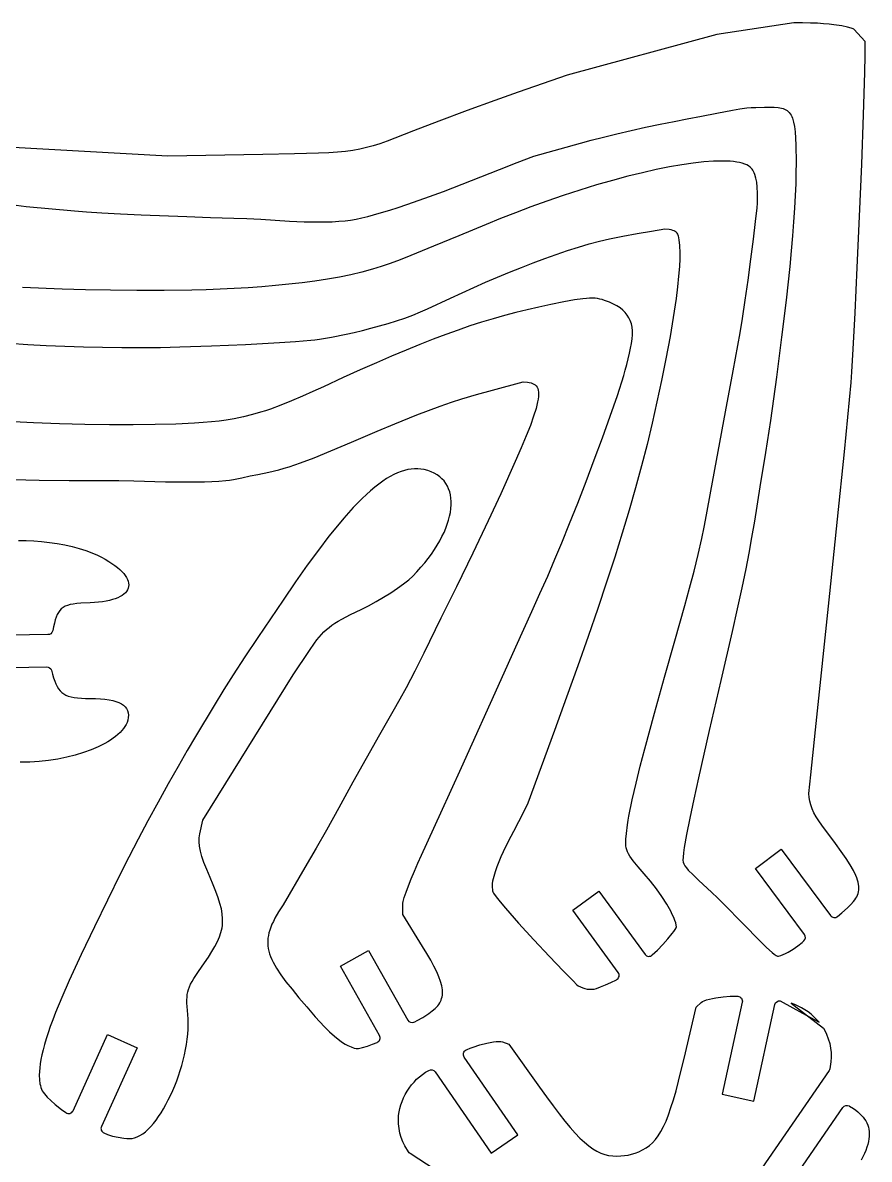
# Model space of a CAD drawing. Header units: millimetres. Extents: x 357 to 562, y 214 to 344.
# Drawn here: x 406.8 to 459.2, y 270.9 to 341.3 of the extents above; entities that cross this region are included whole.
import ezdxf

# ---------------------------------------------------------------- set-up
doc = ezdxf.new("R2010")
doc.units = ezdxf.units.MM

msp = doc.modelspace()

# ---------------------------------------------------------------- linework, layer by layer
at = {"flags": 128}
for points in [[(455.189884, 284.457568, 0.380444), (455.2251, 284.85482), (452.188333, 288.945014), (453.794133, 290.137242), (456.846222, 286.02641, 0.428087), (457.277076, 285.973067), (457.540304, 286.18846), (457.883902, 286.496364), (458.092583, 286.70182), (458.267068, 286.900453), (458.341026, 286.998699), (458.405883, 287.097022), (458.461454, 287.196018), (458.507555, 287.296281), (458.544002, 287.398405), (458.570611, 287.502986), (458.587197, 287.610617), (458.593577, 287.721893), (458.589567, 287.837409), (458.574981, 287.957759), (458.549637, 288.083537), (458.51335, 288.215339), (458.465935, 288.353758), (458.407209, 288.499389), (458.255087, 288.814665), (458.055509, 289.165923), (457.807003, 289.557919), (457.508095, 289.995408), (457.157313, 290.483148), (456.294232, 291.628399), (456.109035, 291.883861), (455.948348, 292.135967), (455.812225, 292.384579), (455.700726, 292.629557), (455.613905, 292.870763), (455.55182, 293.108056), (455.514527, 293.341299), (455.502083, 293.570352), (455.612612, 294.730216), (455.904802, 297.524048), (456.797784, 305.947516), (457.280388, 310.5441), (457.708273, 314.708551), (458.022345, 317.924342), (458.118234, 319.015077), (458.16351, 319.674949), (458.243408, 321.072447), (458.358139, 323.309332), (458.493681, 326.131103), (458.636017, 329.283256), (458.771126, 332.511287), (458.88499, 335.560695), (458.963589, 338.176975), (458.985283, 339.24316), (458.992904, 340.105625), (458.28148, 340.856319), (458.235457, 340.878621), (458.10939, 340.927103), (457.883742, 340.992781), (457.538974, 341.066667), (457.055549, 341.139777), (456.755734, 341.173232), (456.413928, 341.203123), (456.027689, 341.228327), (455.594574, 341.247721), (455.112142, 341.26018), (454.577949, 341.264583), (449.813542, 340.538556), (440.553125, 338.017027), (437.510417, 336.971894), (436.057585, 336.458915), (434.351126, 335.834787), (432.603739, 335.178371), (431.028125, 334.568526), (429.881317, 334.120016), (429.39472, 333.938186), (428.947801, 333.781801), (428.526911, 333.648729), (428.118407, 333.536842), (427.708641, 333.444009), (427.283967, 333.3681), (426.830739, 333.306985), (426.335311, 333.258536), (425.784037, 333.220621), (425.16327, 333.19111), (423.658676, 333.148785), (421.712358, 333.11452), (415.836174, 333.018747), (405.892708, 333.574504)], [(442.215269, 281.479106), (442.359779, 281.52057), (442.60543, 281.614359), (442.915109, 281.744709), (443.251704, 281.89585), (443.590715, 282.058052, 0.469497), (443.703419, 282.505722), (440.884082, 286.36226), (442.498646, 287.542592), (445.361643, 283.626332, 0.454947), (445.812303, 283.587656), (446.126771, 283.891555), (446.4537, 284.232631), (446.770275, 284.584862), (447.040708, 284.90969), (447.147438, 285.04978), (447.229212, 285.16856), (447.281558, 285.261211), (447.3, 285.322913), (447.289216, 285.438551), (447.257675, 285.575578), (447.206594, 285.731976), (447.137189, 285.905727), (447.050677, 286.094814), (446.948276, 286.297219), (446.700669, 286.733912), (446.404103, 287.199664), (446.06831, 287.678331), (445.703025, 288.153773), (445.317982, 288.609846), (444.930862, 289.05184), (444.635229, 289.410721), (444.518548, 289.56616), (444.420931, 289.709419), (444.341108, 289.843365), (444.277812, 289.970862), (444.229772, 290.094777), (444.19572, 290.217975), (444.174387, 290.343324), (444.164502, 290.473689), (444.164798, 290.611935), (444.174004, 290.76093), (444.214073, 291.102626), (444.281444, 291.644727), (444.319256, 291.925459), (444.363359, 292.184375), (444.573176, 293.180977), (444.808967, 294.208887), (445.067238, 295.263586), (445.344493, 296.340555), (445.94198, 298.543233), (446.573473, 300.780772), (447.211015, 303.017025), (447.826652, 305.215842), (448.117519, 306.289917), (448.392427, 307.341078), (448.64788, 308.364806), (448.880384, 309.356582), (449.027148, 310.060333), (449.169974, 310.82211), (449.434957, 312.292708), (450.351564, 317.185083), (450.820043, 319.724277), (451.241383, 322.082292), (451.387018, 322.971499), (451.556327, 324.090144), (451.736037, 325.343393), (451.912874, 326.636411), (452.073564, 327.874366), (452.204834, 328.962424), (452.29341, 329.805751), (452.317539, 330.106005), (452.326018, 330.309514), (452.320582, 330.729697), (452.302809, 331.090618), (452.271395, 331.397983), (452.225035, 331.657501), (452.162426, 331.874878), (452.124621, 331.969547), (452.082264, 332.05582), (452.035193, 332.134412), (451.983244, 332.206035), (451.864063, 332.33123), (451.77025, 332.402295), (451.658205, 332.466009), (451.528233, 332.52236), (451.380641, 332.571341), (451.215734, 332.612941), (451.033818, 332.64715), (450.8352, 332.67396), (450.620186, 332.69336), (450.389081, 332.705341), (450.142191, 332.709893), (449.602283, 332.696674), (449.002909, 332.653626), (448.346518, 332.580673), (447.635558, 332.477738), (446.872477, 332.344745), (446.059724, 332.181617), (445.199746, 331.988278), (444.294993, 331.764651), (443.347912, 331.510661), (442.360951, 331.22623), (441.336559, 330.911283), (440.296357, 330.571563), (439.283505, 330.222046), (438.298927, 329.865784), (437.343545, 329.505829), (436.418281, 329.14523), (435.524059, 328.78704), (433.832426, 328.09009), (432.276028, 327.439389), (430.862246, 326.859345), (430.211141, 326.603448), (429.598458, 326.37437), (429.025119, 326.17516), (428.492046, 326.008872), (427.843487, 325.833723), (427.160234, 325.673776), (426.445225, 325.528431), (425.701399, 325.397085), (424.931692, 325.279139), (424.139042, 325.173991), (423.326389, 325.081041), (422.496668, 324.999689), (421.652819, 324.929332), (420.797779, 324.869371), (419.934486, 324.819205), (419.065878, 324.778232), (418.194892, 324.745853), (417.324467, 324.721466), (415.59705, 324.694267), (413.90713, 324.691827), (412.278209, 324.709341), (410.733791, 324.742002), (409.297377, 324.785005), (406.842577, 324.88281)], [(427.482914, 277.795275), (427.546848, 277.792987), (427.637021, 277.804148), (427.879326, 277.860483), (428.176311, 277.951607), (428.494459, 278.064848), (428.775293, 278.177517, 0.453447), (428.924882, 278.603341), (426.50784, 282.888107), (428.249798, 283.870747), (430.678641, 279.565063, 0.382299), (431.057706, 279.436542), (431.106394, 279.457324), (431.259933, 279.532462), (431.608925, 279.727711), (431.981185, 279.966137), (432.195515, 280.123526), (432.379045, 280.283545), (432.531555, 280.448549), (432.596107, 280.533656), (432.652821, 280.620892), (432.701669, 280.710552), (432.742624, 280.802931), (432.775656, 280.898322), (432.80074, 280.99702), (432.817847, 281.099319), (432.826948, 281.205514), (432.828018, 281.3159), (432.821028, 281.43077), (432.782756, 281.675141), (432.711912, 281.940985), (432.608274, 282.230655), (432.471619, 282.546507), (432.301728, 282.890896), (432.098377, 283.266178), (431.861346, 283.674708), (431.590412, 284.118841), (430.366667, 286.085272), (430.366667, 286.719125), (430.372889, 286.796142), (430.391109, 286.895443), (430.46087, 287.154773), (430.570605, 287.484877), (430.714965, 287.873517), (430.888605, 288.308456), (431.086177, 288.777454), (431.302335, 289.268273), (431.531731, 289.768677), (432.733579, 292.374681), (434.010251, 295.192421), (436.450593, 300.633648), (437.36887, 302.660284), (438.36086, 304.844013), (438.856248, 305.947926), (439.336166, 307.034878), (439.789313, 308.086125), (440.204392, 309.082921), (440.68775, 310.279039), (441.193092, 311.550377), (441.708982, 312.873336), (442.223985, 314.224316), (442.726668, 315.579718), (443.205594, 316.915942), (443.649329, 318.209389), (444.04644, 319.436458), (444.140109, 319.765553), (444.230173, 320.123379), (444.397605, 320.814916), (444.471769, 321.131561), (444.527396, 321.428022), (444.564129, 321.705207), (444.581611, 321.964023), (444.579488, 322.205379), (444.557401, 322.430184), (444.514994, 322.639344), (444.451912, 322.833769), (444.367797, 323.014365), (444.262294, 323.182042), (444.135045, 323.337708), (443.985695, 323.482269), (443.813887, 323.616635), (443.619265, 323.741714), (443.401471, 323.858413), (443.160151, 323.967641), (442.850769, 324.087997), (442.706481, 324.13441), (442.563801, 324.171445), (442.418733, 324.198947), (442.267282, 324.216765), (442.105453, 324.224746), (441.92925, 324.222737), (441.734678, 324.210585), (441.517742, 324.188139), (441.000793, 324.111751), (440.34644, 323.992352), (439.522721, 323.828722), (438.790457, 323.674851), (438.072991, 323.512358), (437.365154, 323.339425), (436.661776, 323.154233), (435.957685, 322.954963), (435.247712, 322.739796), (434.526686, 322.506915), (433.789438, 322.254499), (433.030796, 321.980732), (432.245591, 321.683793), (431.428653, 321.361864), (430.57481, 321.013128), (429.678893, 320.635764), (428.735731, 320.227954), (427.740155, 319.78788), (426.686994, 319.313723), (425.460287, 318.746352), (424.813452, 318.44759), (424.154756, 318.150734), (423.492048, 317.864751), (422.833173, 317.598608), (422.185977, 317.361274), (421.869212, 317.256213), (421.558308, 317.161716), (421.059602, 317.024664), (420.502932, 316.886291), (419.942738, 316.764562), (419.678332, 316.715553), (419.433459, 316.677441), (418.999136, 316.623304), (418.52879, 316.574826), (418.024149, 316.531948), (417.486939, 316.494611), (416.321724, 316.436328), (415.046965, 316.399511), (413.67648, 316.383691), (412.224087, 316.388402), (410.703607, 316.413177), (409.128857, 316.457547), (407.513656, 316.521046), (405.871824, 316.603207)], [(409.514043, 273.839586, 0.477797), (409.965939, 273.956568), (412.105552, 278.671189), (413.926778, 277.844671), (411.719584, 272.981134, 0.423716), (411.877687, 272.580107), (412.092569, 272.490849), (412.414488, 272.388858), (412.760205, 272.306932), (413.112301, 272.250528), (413.285299, 272.233603), (413.453359, 272.225104), (413.613779, 272.234776), (413.776562, 272.270849), (413.941164, 272.33217), (414.107041, 272.417583), (414.273652, 272.525935), (414.440453, 272.656071), (414.6069, 272.806836), (414.772452, 272.977076), (414.936564, 273.165637), (415.098694, 273.371363), (415.258299, 273.593102), (415.414836, 273.829697), (415.567762, 274.079994), (415.716534, 274.34284), (415.860608, 274.617079), (415.999442, 274.901557), (416.132493, 275.19512), (416.259218, 275.496613), (416.379073, 275.804882), (416.491516, 276.118771), (416.596004, 276.437128), (416.691993, 276.758796), (416.778941, 277.082622), (416.856305, 277.407451), (416.923541, 277.732129), (416.980107, 278.055502), (417.025459, 278.376414), (417.059055, 278.693711), (417.080351, 279.006239), (417.088805, 279.312843), (417.083874, 279.612369), (417.065014, 279.903662), (417.02435, 280.401111), (417.013363, 280.612061), (417.010397, 280.803406), (417.016798, 280.979333), (417.03391, 281.144025), (417.063077, 281.301668), (417.105644, 281.456446), (417.162956, 281.612544), (417.236357, 281.774147), (417.327191, 281.945439), (417.436803, 282.130606), (417.717739, 282.559301), (418.08992, 283.09371), (418.339954, 283.457303), (418.558189, 283.795486), (418.744928, 284.112769), (418.90047, 284.413661), (419.025117, 284.702671), (419.11917, 284.984307), (419.182929, 285.263078), (419.203542, 285.402799), (419.216696, 285.543494), (419.220771, 285.830064), (419.195456, 286.127297), (419.141051, 286.439701), (419.057857, 286.771785), (418.946176, 287.12806), (418.806308, 287.513032), (418.638554, 287.931213), (418.443215, 288.38711), (418.234673, 288.877244), (418.067075, 289.306666), (417.938454, 289.683752), (417.846841, 290.016878), (417.790268, 290.314418), (417.766767, 290.58475), (417.766804, 290.71233), (417.774371, 290.836249), (417.81111, 291.077291), (417.989958, 291.919792), (423.576887, 300.915625), (424.59231, 302.425088), (424.907969, 302.879345), (425.055092, 303.076181), (425.199118, 303.256034), (425.343077, 303.421314), (425.489998, 303.574428), (425.642913, 303.717787), (425.80485, 303.853799), (425.978839, 303.984874), (426.167912, 304.11342), (426.375097, 304.241847), (426.603424, 304.372563), (427.135628, 304.650501), (427.788763, 304.966506), (428.252516, 305.19695), (428.722371, 305.450921), (429.186145, 305.720565), (429.631653, 305.998026), (430.046712, 306.275448), (430.419138, 306.544975), (430.736747, 306.79875), (430.987355, 307.028919), (431.248296, 307.301295), (431.494372, 307.574567), (431.725526, 307.848214), (431.941703, 308.121718), (432.142848, 308.394562), (432.328905, 308.666224), (432.49982, 308.936188), (432.655537, 309.203933), (432.796001, 309.468942), (432.921156, 309.730696), (433.030948, 309.988675), (433.12532, 310.242362), (433.204217, 310.491236), (433.267585, 310.73478), (433.315368, 310.972475), (433.34751, 311.203801), (433.363956, 311.42824), (433.364652, 311.645274), (433.349541, 311.854384), (433.318568, 312.05505), (433.271679, 312.246754), (433.208817, 312.428977), (433.129927, 312.6012), (433.034955, 312.762905), (432.923845, 312.913573), (432.796541, 313.052685), (432.652988, 313.179723), (432.493131, 313.294166), (432.316915, 313.395498), (432.124284, 313.483198), (431.915183, 313.556749), (431.689556, 313.615631), (431.495373, 313.649875), (431.298413, 313.667743), (431.098448, 313.669027), (430.895253, 313.653517), (430.6886, 313.621002), (430.478263, 313.571273), (430.264016, 313.50412), (430.045631, 313.419334), (429.822882, 313.316704), (429.595543, 313.196021), (429.363386, 313.057075), (429.126186, 312.899657), (428.883715, 312.723556), (428.635747, 312.528563), (428.382055, 312.314468), (428.122413, 312.081061), (427.856593, 311.828133), (427.58437, 311.555474), (427.305517, 311.262873), (427.019807, 310.950122), (426.727013, 310.61701), (426.426908, 310.263329), (425.803863, 309.493415), (425.148857, 308.638703), (424.460076, 307.697515), (423.73571, 306.668172), (422.973943, 305.548997), (421.408395, 303.240076), (420.600939, 302.039266), (419.866579, 300.915625), (419.298377, 300.00417), (418.698784, 299.01367), (417.550253, 297.099721), (417.036672, 296.238671), (416.464575, 295.252498), (415.853705, 294.175582), (415.223804, 293.042299), (414.594614, 291.887027), (413.985877, 290.744144), (413.417335, 289.648027), (412.908732, 288.633054), (411.298491, 285.333341), (410.475411, 283.61577), (409.728238, 282.014685), (409.264382, 280.968239), (408.874288, 280.020601), (408.705755, 279.582413), (408.554285, 279.167221), (408.419419, 278.774456), (408.300699, 278.403548), (408.197665, 278.05393), (408.109858, 277.725032), (408.03682, 277.416286), (407.978091, 277.127123), (407.933211, 276.856974), (407.901723, 276.605271), (407.883167, 276.371444), (407.877083, 276.154925), (407.885808, 275.866565), (407.915803, 275.61697), (407.940567, 275.503421), (407.972799, 275.395619), (408.013214, 275.292247), (408.062528, 275.19199), (408.121459, 275.093534), (408.190722, 274.995562), (408.363113, 274.795813), (408.585431, 274.58222), (408.863409, 274.344263), (409.259212, 274.028585), (409.514043, 273.839586)], [(406.578957, 309.239638), (407.053557, 309.233646), (407.536151, 309.210858), (408.022087, 309.171724), (408.506716, 309.116696), (408.985386, 309.046225), (409.453446, 308.960762), (409.906245, 308.860759), (410.339133, 308.746666), (410.747457, 308.618936), (411.126568, 308.478018), (411.471814, 308.324365), (411.722269, 308.197162), (411.955207, 308.069398), (412.170673, 307.941355), (412.368711, 307.813318), (412.549364, 307.685569), (412.712677, 307.558392), (412.858692, 307.432069), (412.987455, 307.306885), (413.099008, 307.183123), (413.193397, 307.061065), (413.270664, 306.940995), (413.330853, 306.823196), (413.374009, 306.707952), (413.400175, 306.595545), (413.409395, 306.486259), (413.401713, 306.380378), (413.377173, 306.278183), (413.335818, 306.17996), (413.277693, 306.08599), (413.202842, 305.996558), (413.111307, 305.911946), (413.003134, 305.832438), (412.878366, 305.758316), (412.737046, 305.689865), (412.57922, 305.627367), (412.40493, 305.571106), (412.21422, 305.521365), (412.007135, 305.478427), (411.783717, 305.442575), (411.544012, 305.414093), (411.288063, 305.393264), (411.015914, 305.380371), (410.437614, 305.3526), (410.194196, 305.330969), (409.978403, 305.302286), (409.788093, 305.265134), (409.621118, 305.218095), (409.475334, 305.159752), (409.348595, 305.088688), (409.238756, 305.003487), (409.143672, 304.902731), (409.061197, 304.785003), (408.989185, 304.648886), (408.925493, 304.492963), (408.867974, 304.315817), (408.814482, 304.116031), (408.762873, 303.892188), (408.707174, 303.665061), (408.690742, 303.615093, -0.319603), (408.410469, 303.408849), (404.950956, 303.354492)], [(404.982378, 301.354738), (408.340852, 301.407508, -0.314389), (408.62547, 301.215495), (408.63094, 301.201312), (408.700511, 300.964855), (408.764359, 300.739465), (408.830798, 300.536967), (408.901615, 300.35621), (408.978599, 300.19604), (409.063535, 300.055306), (409.158213, 299.932856), (409.264418, 299.827536), (409.383938, 299.738195), (409.51856, 299.66368), (409.670072, 299.602839), (409.840261, 299.55452), (410.030913, 299.51757), (410.243817, 299.490837), (410.48076, 299.473169), (410.743529, 299.463413), (411.03391, 299.460417), (411.360226, 299.455332), (411.661728, 299.44003), (411.938541, 299.414439), (412.190789, 299.378486), (412.418594, 299.332099), (412.622083, 299.275205), (412.801378, 299.207733), (412.956603, 299.12961), (413.087884, 299.040764), (413.195343, 298.941123), (413.279104, 298.830613), (413.339293, 298.709164), (413.376032, 298.576702), (413.389446, 298.433156), (413.379658, 298.278453), (413.346794, 298.112521), (413.30477, 297.981336), (413.247168, 297.85146), (413.174473, 297.723085), (413.087173, 297.5964), (412.985752, 297.471595), (412.870698, 297.34886), (412.742496, 297.228386), (412.601633, 297.110363), (412.448594, 296.99498), (412.283867, 296.882429), (412.107936, 296.772899), (411.921288, 296.66658), (411.72441, 296.563662), (411.517787, 296.464336), (411.077251, 296.27722), (410.603572, 296.106752), (410.100637, 295.954454), (409.572335, 295.821847), (409.022557, 295.710451), (408.455191, 295.621789), (407.874126, 295.557381), (407.283252, 295.518749), (406.686458, 295.507413)], [(436.955411, 267.299632), (430.817885, 271.311412, -0.109404), (430.72721, 271.404193), (430.498731, 271.771898), (430.369388, 272.030685), (430.268184, 272.294043), (430.193034, 272.564552), (430.141855, 272.844794), (430.112562, 273.137351), (430.103072, 273.444804), (430.112204, 273.659582), (430.139437, 273.876892), (430.183953, 274.095416), (430.244935, 274.313835), (430.321567, 274.530831), (430.41303, 274.745085), (430.518507, 274.955278), (430.637182, 275.160092), (430.768236, 275.358208), (430.910854, 275.548308), (431.064216, 275.729073), (431.227507, 275.899184), (431.399909, 276.057323), (431.580604, 276.20217), (431.768776, 276.332409), (431.972386, 276.451871, -0.393108), (432.37126, 276.3633), (435.83559, 271.333975), (437.482654, 272.468515), (434.172925, 277.273398, -0.459696), (434.289378, 277.713656), (434.35271, 277.744283), (434.530352, 277.819183), (434.725098, 277.8923), (435.146389, 278.027539), (435.577556, 278.13872), (435.784646, 278.181763), (435.97957, 278.21456), (436.157448, 278.235701), (436.313402, 278.243776), (436.442554, 278.237376), (436.540025, 278.215088), (436.931895, 278.064714), (438.823063, 275.415866), (439.263402, 274.805073), (439.671808, 274.251895), (440.051106, 273.753821), (440.404119, 273.308337), (440.733672, 272.912931), (441.04259, 272.565091), (441.333697, 272.262303), (441.609817, 272.002055), (441.873775, 271.781835), (442.128395, 271.599129), (442.376501, 271.451426), (442.620918, 271.336212), (442.864469, 271.250976), (443.109981, 271.193203), (443.360276, 271.160382), (443.618179, 271.15), (443.856823, 271.156211), (444.090835, 271.174682), (444.310158, 271.203287), (444.523877, 271.260247), (444.747328, 271.332167), (444.970401, 271.417187), (445.204973, 271.524877), (445.423976, 271.650427), (445.629065, 271.797235), (445.821895, 271.968696), (446.004124, 272.168211), (446.177409, 272.399177), (446.343405, 272.664993), (446.503769, 272.969055), (446.660158, 273.314763), (446.814228, 273.705514), (446.967636, 274.144705), (447.122037, 274.635736), (447.279089, 275.182004), (447.440449, 275.786907), (447.607772, 276.453844), (447.782715, 277.186211), (448.524318, 280.35527), (448.829546, 280.643384), (448.911215, 280.701069), (449.028228, 280.756109), (449.175533, 280.807955), (449.348084, 280.856055), (449.540833, 280.899859), (449.748731, 280.938814), (450.189781, 280.999975), (450.630848, 281.03513), (450.838767, 281.041576), (451.031547, 281.039868), (451.101767, 281.03563, -0.459696), (451.376914, 280.672748), (450.143365, 274.970155), (452.098154, 274.547308), (453.389323, 280.516276, -0.393108), (453.724535, 280.749895), (455.116541, 279.983789), (456.135333, 279.42954), (455.981929, 279.601083), (455.815852, 279.764449), (455.638358, 279.91873), (455.450704, 280.063016), (455.254149, 280.196399), (455.049947, 280.317971), (454.83936, 280.426823), (454.623641, 280.522045), (454.40405, 280.60273), (455.228324, 279.959348), (456.399086, 279.065557), (456.506923, 278.874936), (456.597055, 278.679772), (456.705213, 278.391814), (456.78939, 278.110102), (456.848643, 277.831455), (456.882024, 277.552693), (456.888589, 277.270635), (456.867391, 276.982103), (456.795933, 276.555133, -0.109404), (456.747359, 276.434838), (452.596881, 270.390242)], [(454.245624, 269.258144), (457.607992, 274.154966, -0.379076), (457.993908, 274.251213), (458.023527, 274.235782), (458.260832, 274.081135), (458.404111, 273.9791), (458.53633, 273.875306), (458.657414, 273.769402), (458.767285, 273.661033), (458.865867, 273.549851), (458.953085, 273.435503), (459.02886, 273.317638), (459.093118, 273.195904), (459.145781, 273.069949), (459.186772, 272.939423), (459.216016, 272.803972), (459.233436, 272.663247), (459.238955, 272.516894), (459.232497, 272.364565), (459.213985, 272.205905), (459.183342, 272.040563), (459.140493, 271.868189), (459.085361, 271.68843), (459.017869, 271.500936), (458.937941, 271.305354), (458.8455, 271.101332), (458.74047, 270.88852)]]:
    msp.add_lwpolyline(points, format="xyb", dxfattribs=at)
for points in [[(406.434945, 329.97534), (407.05446, 329.892362), (410.045459, 329.622081), (410.786815, 329.56432), (411.75009, 329.503734), (412.894777, 329.442126), (414.180369, 329.381303), (417.012232, 329.269229), (418.477489, 329.22159), (419.92162, 329.181955), (420.72623, 329.151113), (421.579886, 329.103355), (423.368264, 328.996417), (424.269951, 328.956898), (425.154611, 328.939787), (425.585395, 328.942706), (426.005727, 328.954914), (426.413545, 328.977639), (426.806782, 329.012111), (427.135452, 329.056119), (427.481491, 329.118472), (427.838601, 329.195549), (428.200484, 329.283724), (428.913385, 329.478879), (429.569815, 329.674952), (430.090462, 329.83891), (430.627004, 330.016727), (431.738317, 330.407127), (432.884834, 330.832528), (434.047639, 331.279303), (436.346438, 332.182484), (437.444596, 332.61164), (438.483369, 333.007674), (441.37033, 333.820161), (442.025811, 333.997223), (442.783364, 334.189182), (443.615967, 334.389921), (444.496596, 334.593326), (445.398228, 334.793279), (446.293839, 334.983666), (447.156406, 335.158369), (447.958905, 335.311274), (448.848005, 335.485389), (449.805443, 335.679443), (450.765016, 335.859069), (451.224913, 335.932732), (451.660518, 335.989901), (451.924037, 336.010959), (452.208977, 336.022294), (452.758762, 336.037698), (453.07209, 336.046912), (453.350274, 336.043289), (453.595375, 336.023222), (453.809451, 335.983106), (453.9055, 335.954404), (453.994565, 335.919338), (454.076903, 335.877457), (454.152774, 335.828311), (454.222433, 335.771449), (454.286139, 335.706421), (454.344149, 335.632775), (454.39672, 335.550061), (454.44411, 335.45783), (454.486577, 335.355629), (454.55777, 335.119517), (454.612358, 334.838121), (454.652402, 334.507836), (454.679962, 334.125057), (454.697097, 333.686179), (454.708333, 332.625703), (454.702169, 331.986446), (454.683668, 331.300001), (454.652815, 330.566232), (454.609598, 329.785001), (454.554002, 328.956172), (454.486014, 328.079608), (454.405621, 327.15517), (454.312809, 326.182723), (454.089872, 324.09325), (453.817096, 321.810092), (453.494369, 319.332152), (453.121585, 316.658333), (452.807256, 314.68365), (452.472062, 312.554473), (452.128652, 310.426705), (451.957819, 309.412069), (451.789675, 308.45625), (451.599862, 307.470453), (451.358066, 306.312147), (451.073583, 305.012299), (450.755706, 303.601876), (450.056948, 300.573168), (449.336148, 297.473757), (448.667662, 294.551372), (448.376272, 293.233982), (448.125844, 292.053747), (447.925671, 291.041636), (447.785048, 290.228613), (447.739973, 289.906438), (447.713271, 289.645647), (447.706103, 289.450111), (447.719632, 289.323702), (447.759228, 289.225184), (447.827592, 289.111705), (447.921881, 288.984714), (448.039251, 288.845658), (448.331863, 288.537144), (448.682681, 288.197744), (449.46795, 287.47262), (449.856907, 287.11006), (450.213085, 286.762946), (451.438161, 285.508334), (452.465072, 284.459245), (452.880941, 284.053994), (453.21934, 283.75079), (453.356579, 283.642733), (453.470958, 283.566521), (453.561316, 283.524265), (453.597122, 283.516531), (453.626486, 283.518077), (453.761239, 283.557486), (453.905149, 283.612196), (454.055755, 283.680234), (454.210591, 283.759628), (454.523107, 283.944595), (454.82299, 284.151319), (455.090535, 284.364025), (455.189884, 284.457568)], [(406.032072, 321.441008), (407.157981, 321.367067), (408.298769, 321.30391), (409.453002, 321.252034), (410.619247, 321.211937), (411.79607, 321.184117), (412.982036, 321.16907), (414.175712, 321.167294), (415.375665, 321.179286), (416.580459, 321.205544), (418.530901, 321.268226), (420.632743, 321.356844), (421.692588, 321.411815), (422.73286, 321.474393), (423.734419, 321.544952), (424.678125, 321.623867), (424.91705, 321.650522), (425.214585, 321.692145), (425.959586, 321.818304), (426.861332, 321.998359), (427.354797, 322.107352), (427.868024, 322.228326), (428.394539, 322.360782), (428.927868, 322.504222), (429.461535, 322.658148), (429.989066, 322.822063), (430.503986, 322.995467), (430.999821, 323.177864), (431.470097, 323.368755), (431.908339, 323.567643), (433.314404, 324.232913), (434.76374, 324.890261), (435.497952, 325.211692), (436.234966, 325.526015), (436.972106, 325.83152), (437.706702, 326.126499), (438.436081, 326.409243), (439.15757, 326.678042), (439.868498, 326.931188), (440.56619, 327.16697), (441.247976, 327.38368), (441.911183, 327.579609), (442.553137, 327.753048), (443.171167, 327.902287), (443.986968, 328.068577), (444.87089, 328.225355), (445.756515, 328.373733), (446.577421, 328.514826), (446.853993, 328.484012), (446.966904, 328.465107), (447.064595, 328.441159), (447.14834, 328.410136), (447.219411, 328.370006), (447.27908, 328.318735), (447.328621, 328.254292), (447.369306, 328.174644), (447.402408, 328.077757), (447.4292, 327.961601), (447.450954, 327.824142), (447.48444, 327.477184), (447.513048, 327.020625), (447.515329, 326.66056), (447.490507, 326.176784), (447.441051, 325.590459), (447.369432, 324.922746), (447.278121, 324.194808), (447.169588, 323.427804), (447.046304, 322.642898), (446.910738, 321.86125), (446.65146, 320.479712), (446.382489, 319.131584), (446.100526, 317.805633), (445.802275, 316.490628), (445.484439, 315.175337), (445.143722, 313.848529), (444.776826, 312.498972), (444.380455, 311.115435), (443.951311, 309.686685), (443.486097, 308.201492), (442.981518, 306.648623), (442.434275, 305.016847), (441.841071, 303.294933), (441.198611, 301.471648), (440.503597, 299.535762), (439.752732, 297.476042), (438.102262, 292.978125), (437.834619, 292.418026), (437.532937, 291.830105), (437.213553, 291.221994), (436.892804, 290.601327), (436.587028, 289.975735), (436.444861, 289.663477), (436.312563, 289.35285), (436.192178, 289.044809), (436.085747, 288.740306), (435.995312, 288.440296), (435.922917, 288.145734), (435.907098, 288.004379), (435.908856, 287.85001), (435.922917, 287.551297), (435.937494, 287.500568), (435.980013, 287.42267), (436.141591, 287.192816), (436.393088, 286.876634), (436.719938, 286.489023), (437.541438, 285.559106), (438.489574, 284.522254), (439.447829, 283.497653), (440.299685, 282.604493), (440.928625, 281.961961), (441.123089, 281.771927), (441.218131, 281.689245), (441.368344, 281.608826), (441.510874, 281.548948), (441.645911, 281.507076), (441.773642, 281.480675), (441.894255, 281.467213), (442.007938, 281.464153), (442.215269, 281.479106)], [(406.225257, 313.008622), (407.85733, 312.970747), (409.72937, 312.951116), (411.926647, 312.945354), (412.802432, 312.936541), (413.731502, 312.915278), (415.677824, 312.865278), (416.65924, 312.851474), (417.622268, 312.855093), (418.091286, 312.865768), (418.548988, 312.8836), (418.993134, 312.90952), (419.421484, 312.944463), (419.655492, 312.972509), (419.902214, 313.011864), (420.416344, 313.112964), (420.928957, 313.224698), (421.405135, 313.323998), (422.082541, 313.461204), (422.708578, 313.610665), (423.021268, 313.696844), (423.343838, 313.79431), (423.683861, 313.905806), (424.048911, 314.034071), (424.88439, 314.351874), (425.910865, 314.769651), (427.188927, 315.30933), (428.779167, 315.992841), (429.887121, 316.459296), (431.243928, 317.003575), (431.963308, 317.279596), (432.682087, 317.54471), (433.37933, 317.788795), (434.034098, 318.001731), (434.938851, 318.266791), (435.919427, 318.534281), (437.812714, 319.039583), (438.080035, 319.027034), (438.198108, 319.010258), (438.305596, 318.985515), (438.402355, 318.952078), (438.48824, 318.909223), (438.563105, 318.856223), (438.626807, 318.792353), (438.6792, 318.716888), (438.72014, 318.629102), (438.749481, 318.528269), (438.767079, 318.413665), (438.77279, 318.284562), (438.766467, 318.140237), (438.747967, 317.979963), (438.717144, 317.803015), (438.673854, 317.608667), (438.617952, 317.396193), (438.467733, 316.913969), (438.265327, 316.350537), (438.009577, 315.700093), (437.699324, 314.956833), (437.333408, 314.114953), (436.429958, 312.112115), (435.657155, 310.455629), (434.70177, 308.453315), (433.685242, 306.357546), (432.729007, 304.420697), (431.668547, 302.264569), (431.113313, 301.148723), (430.582076, 300.121875), (430.193618, 299.416016), (429.76294, 298.661742), (428.925937, 297.211458), (427.287286, 294.273672), (426.415502, 292.697935), (425.643675, 291.313791), (425.00591, 290.198162), (424.308593, 289.00124), (422.958776, 286.69712), (422.685195, 286.260804), (422.456906, 285.858765), (422.359972, 285.668672), (422.274634, 285.484838), (422.200981, 285.306491), (422.139106, 285.13286), (422.089098, 284.963176), (422.051049, 284.796667), (422.02505, 284.632564), (422.01119, 284.470095), (422.009562, 284.308491), (422.020256, 284.14698), (422.043363, 283.984793), (422.078973, 283.821159), (422.127178, 283.655307), (422.188068, 283.486467), (422.261734, 283.313869), (422.348268, 283.136741), (422.447759, 282.954314), (422.560299, 282.765817), (422.824889, 282.36753), (423.142764, 281.935718), (423.51465, 281.464216), (423.941276, 280.946861), (424.423366, 280.377488), (424.956929, 279.759218), (425.239615, 279.44513), (425.532392, 279.136039), (425.834871, 278.838172), (426.146669, 278.557753), (426.467399, 278.301008), (426.630992, 278.183459), (426.796674, 278.074163), (426.972555, 277.982019), (427.178965, 277.895768), (427.36579, 277.828993), (427.482914, 277.795275)]]:
    msp.add_lwpolyline(points, dxfattribs=at)

doc.saveas('drawing.dxf')
